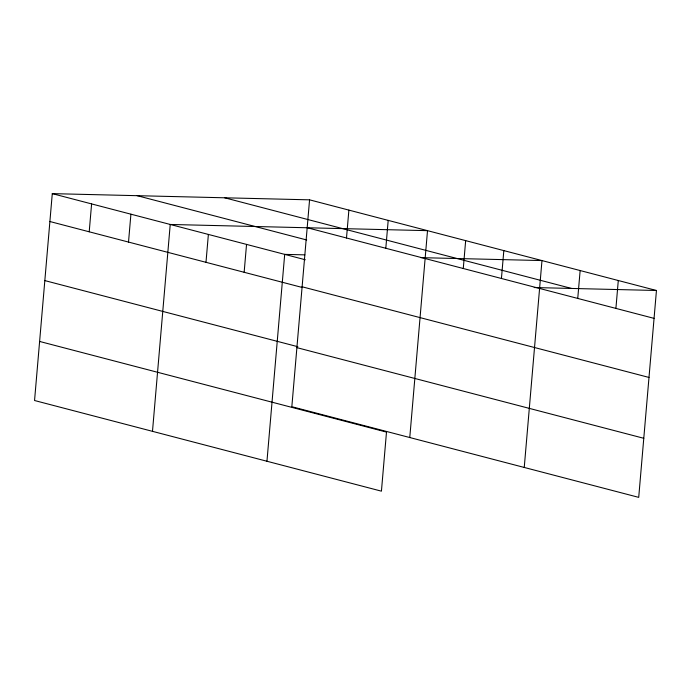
<?xml version="1.0" encoding="UTF-8"?>
<svg xmlns="http://www.w3.org/2000/svg" width="691" height="691" viewBox="0 0 691 691"><rect width="100%" height="100%" fill="white"/><g stroke="black" fill="none" stroke-linecap="round" stroke-linejoin="round"><path stroke-width="1.04" d="M309.568 199.837L291.835 406.714L638.717 497.365L656.45 290.488L309.568 199.837L52.283 193.635L34.55 400.512L381.432 491.163L386.494 432.1L39.612 341.449M89.208 231.796L91.601 203.914M128.517 242.075L130.91 214.184M152.486 431.339L170.228 224.463L427.513 230.656L409.772 437.533M205.987 262.321L208.38 234.43M244.148 272.289L246.54 244.398M266.959 461.251L284.692 254.374L304.861 254.858M346.493 237.998L348.886 210.107M385.803 248.268L388.195 220.377M463.272 268.514L465.665 240.623M501.433 278.482L503.825 250.6M524.244 467.444L541.977 260.567L420.802 257.648M577.745 298.426L580.138 270.544M615.906 308.402L618.29 280.511M534.212 287.542L656.45 290.488M224.67 197.79L571.543 288.441M307.184 227.719L654.057 318.37M137.189 195.683L306.692 239.976M52.283 193.635L305.318 259.764M302.114 286.791L648.996 377.441M49.899 221.526L301.898 287.378M44.829 280.589L297.864 346.718M296.897 347.642L643.779 438.293"/></g></svg>
